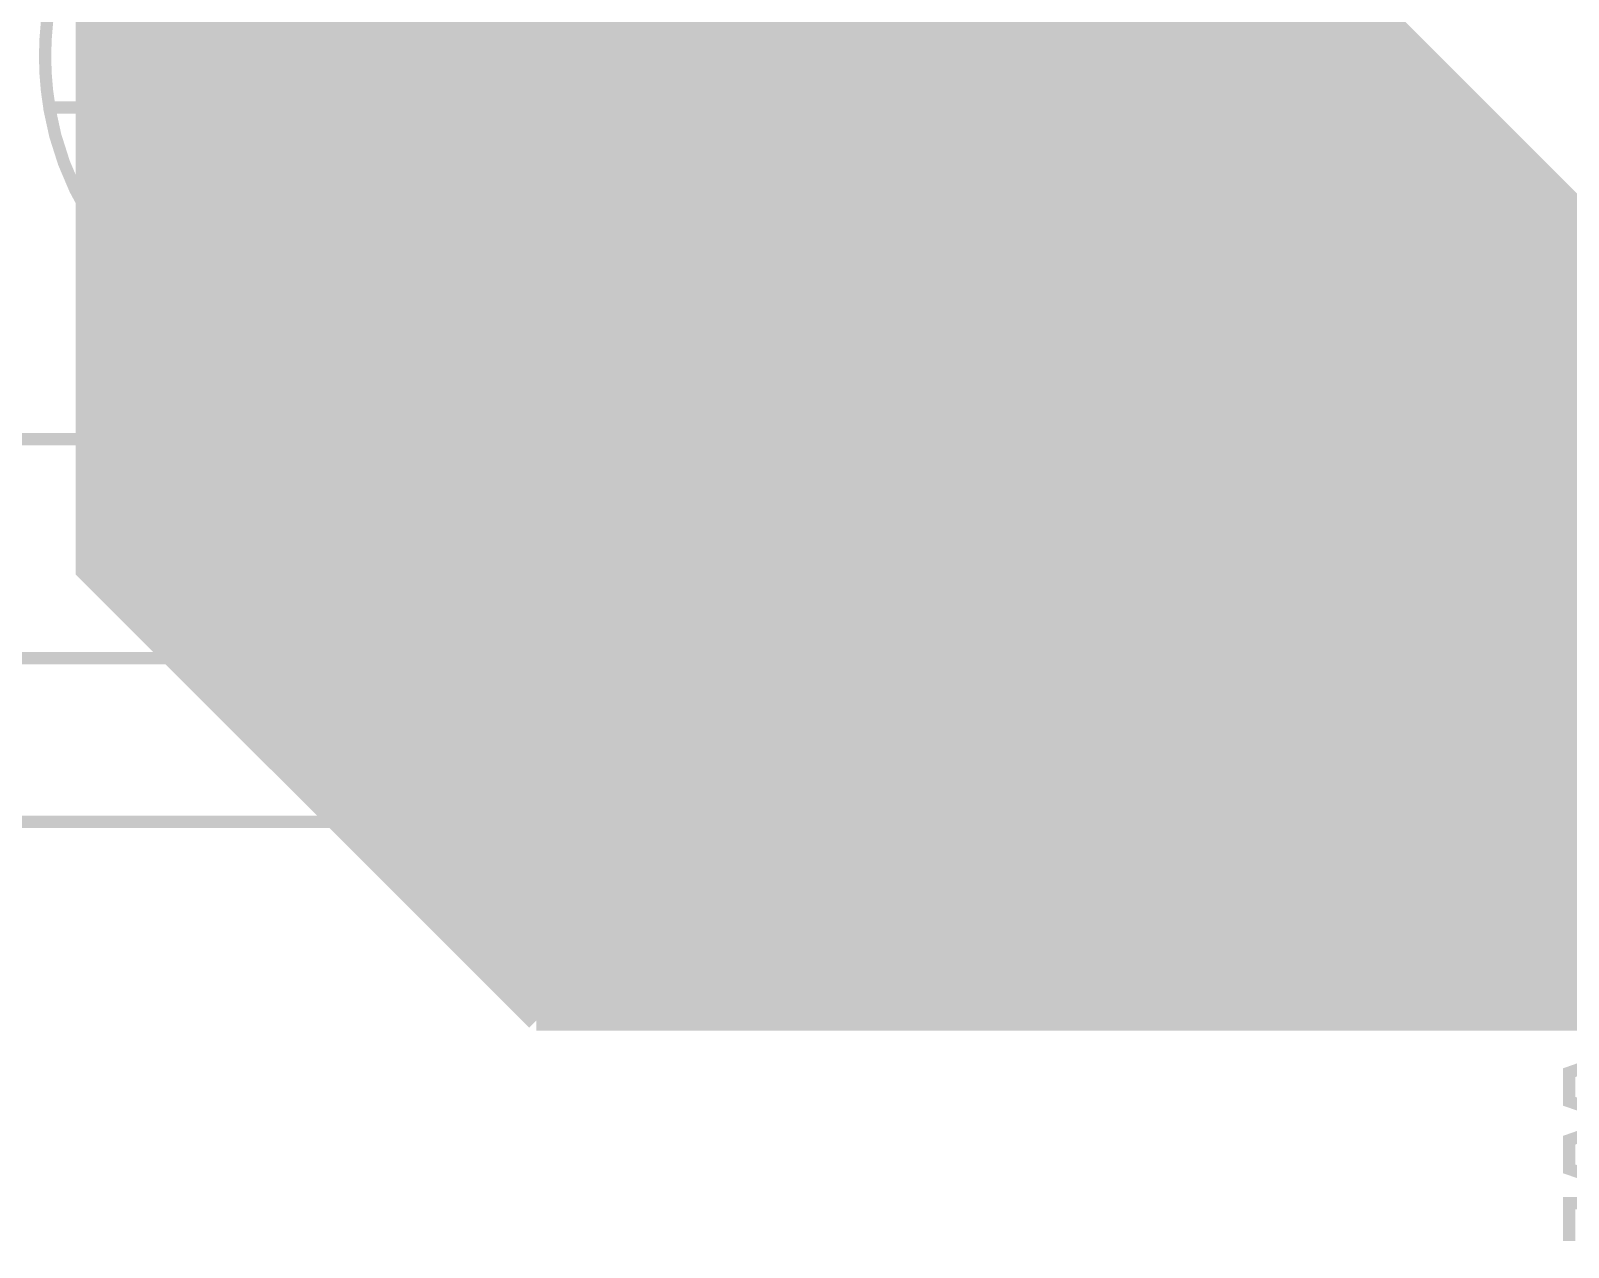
# Model space of a CAD drawing. Extents: x -20 to 155, y -92 to 168.
# Drawn here: x 77.93 to 97, y 130.15 to 145.25 of the extents above; entities that cross this region are included whole.
import ezdxf

# ---------------------------------------------------------------- set-up
doc = ezdxf.new("R2010")
doc.units = 0
doc.header["$MEASUREMENT"] = 0
doc.layers.get('0').update_dxf_attribs({"linetype": 'CONTINUOUS'})
for name, color, linetype in [('25-334-1_BOT', 7, 'CONTINUOUS'), ('25-334-1_DRD', 7, 'CONTINUOUS'), ('25-334-1_DRL', 2, 'CONTINUOUS'), ('25-334-1_IN1', 4, 'CONTINUOUS'), ('25-334-1_IN2', 3, 'CONTINUOUS'), ('25-334-1_SMB', 5, 'CONTINUOUS'), ('25-334-1_SMT', 10, 'CONTINUOUS'), ('25-334-1_SSB', 12, 'CONTINUOUS'), ('25-334-1_TOP', 13, 'CONTINUOUS'), ('THRUHOLE_TAP', 7, 'CONTINUOUS')]:
    doc.layers.add(name, color=color, linetype=linetype)

# ---------------------------------------------------------------- blocks, each defined once
blk = doc.blocks.new('ROUND_6')
at = {"const_width": 1.016}
blk.add_lwpolyline([(-0.508, 0, 1), (0.508, 0, 1)], format="xyb", close=True, dxfattribs=at)
blk = doc.blocks.new('ROUND_33')
at = {"const_width": 0.7493}
blk.add_lwpolyline([(-0.37465, 0, 1), (0.37465, 0, 1)], format="xyb", close=True, dxfattribs=at)
blk = doc.blocks.new('ROUND_32')
at = {"const_width": 0.35052}
blk.add_lwpolyline([(-0.17526, 0, 1), (0.17526, 0, 1)], format="xyb", close=True, dxfattribs=at)

msp = doc.modelspace()

# ---------------------------------------------------------------- linework, layer by layer
at = {"layer": '25-334-1_BOT', "const_width": 0.254}
for points in [[(78.613, 154.813), (78.613, 138.557)], [(78.8416, 154.813), (78.8416, 138.3284)], [(79.0702, 154.813), (79.0702, 138.0998)], [(79.2988, 154.813), (79.2988, 137.8712)], [(79.5274, 154.813), (79.5274, 137.6426)], [(79.756, 154.813), (79.756, 137.414)], [(79.9846, 154.813), (79.9846, 137.1854)], [(80.2132, 154.813), (80.2132, 136.9568)], [(80.4418, 154.813), (80.4418, 136.7282)], [(80.6704, 154.813), (80.6704, 136.4996)], [(80.899, 154.813), (80.899, 136.271)], [(81.1276, 154.813), (81.1276, 136.0424)], [(81.3562, 154.813), (81.3562, 135.8138)], [(81.5848, 154.813), (81.5848, 135.5852)], [(81.8134, 154.813), (81.8134, 135.3566)], [(82.042, 154.813), (82.042, 135.128)], [(82.2706, 154.813), (82.2706, 134.8994)], [(82.4992, 154.813), (82.4992, 134.6708)], [(82.7278, 154.813), (82.7278, 134.4422)], [(82.9564, 154.813), (82.9564, 134.2136)], [(83.185, 154.813), (83.185, 133.985)], [(83.4136, 154.813), (83.4136, 133.7564)], [(83.6422, 154.813), (83.6422, 133.5278)], [(83.8708, 154.813), (83.8708, 133.2992)], [(84.0994, 154.813), (84.0994, 133.0706)], [(84.328, 154.813), (84.328, 132.969)], [(84.5566, 154.813), (84.5566, 132.969)], [(84.7852, 154.813), (84.7852, 132.969)], [(85.0138, 154.813), (85.0138, 132.969)], [(85.2424, 154.813), (85.2424, 132.969)], [(85.344, 154.813), (97.409, 142.748)], [(85.471, 154.686), (85.471, 132.969)], [(85.6996, 154.4574), (85.6996, 132.969)], [(85.9282, 154.2288), (85.9282, 132.969)], [(86.1568, 154.0002), (86.1568, 132.969)], [(86.3854, 153.7716), (86.3854, 132.969)], [(86.614, 153.543), (86.614, 132.969)], [(86.8426, 153.3144), (86.8426, 132.969)], [(87.0712, 153.0858), (87.0712, 132.969)], [(87.2998, 152.8572), (87.2998, 132.969)], [(87.5284, 152.6286), (87.5284, 132.969)], [(87.757, 152.4), (87.757, 132.969)], [(87.9856, 152.1714), (87.9856, 132.969)], [(88.2142, 151.9428), (88.2142, 132.969)], [(88.4428, 151.7142), (88.4428, 132.969)], [(88.6714, 151.4856), (88.6714, 132.969)], [(88.9, 151.257), (88.9, 132.969)], [(89.1286, 151.0284), (89.1286, 132.969)], [(89.3572, 150.7998), (89.3572, 132.969)], [(89.5858, 150.5712), (89.5858, 132.969)], [(89.8144, 150.3426), (89.8144, 132.969)], [(90.043, 150.114), (90.043, 132.969)], [(90.2716, 149.8854), (90.2716, 132.969)], [(90.5002, 149.6568), (90.5002, 132.969)], [(90.7288, 149.4282), (90.7288, 132.969)], [(90.9574, 149.1996), (90.9574, 132.969)], [(91.186, 148.971), (91.186, 132.969)], [(91.4146, 148.7424), (91.4146, 132.969)], [(91.6432, 148.5138), (91.6432, 132.969)], [(91.8718, 148.2852), (91.8718, 132.969)], [(92.1004, 148.0566), (92.1004, 132.969)], [(92.329, 147.828), (92.329, 132.969)], [(92.5576, 147.5994), (92.5576, 132.969)], [(92.7862, 147.3708), (92.7862, 132.969)], [(93.0148, 147.1422), (93.0148, 132.969)], [(93.2434, 146.9136), (93.2434, 132.969)], [(93.472, 146.685), (93.472, 132.969)], [(93.7006, 146.4564), (93.7006, 132.969)], [(93.9292, 146.2278), (93.9292, 132.969)], [(94.1578, 145.9992), (94.1578, 132.969)], [(94.3864, 145.7706), (94.3864, 132.969)], [(94.615, 145.542), (94.615, 132.969)], [(94.8436, 145.3134), (78.613, 145.3134)], [(94.8436, 145.3134), (94.8436, 132.969)], [(95.0722, 145.0848), (78.613, 145.0848)], [(95.0722, 145.0848), (95.0722, 132.969)], [(95.3008, 144.8562), (78.613, 144.8562)], [(95.3008, 144.8562), (95.3008, 132.969)], [(95.5294, 144.6276), (78.613, 144.6276)], [(95.5294, 144.6276), (95.5294, 132.969)], [(95.758, 144.399), (78.613, 144.399)], [(95.758, 144.399), (95.758, 132.969)], [(95.9866, 144.1704), (78.613, 144.1704)], [(95.9866, 144.1704), (95.9866, 132.969)], [(96.2152, 143.9418), (78.613, 143.9418)], [(96.2152, 143.9418), (96.2152, 132.969)], [(96.4438, 143.7132), (78.613, 143.7132)], [(96.4438, 143.7132), (96.4438, 132.969)], [(96.6724, 143.4846), (78.613, 143.4846)], [(96.6724, 143.4846), (96.6724, 136.86028)], [(96.901, 143.256), (78.613, 143.256)], [(96.901, 143.256), (96.901, 137.11936)], [(97.1296, 143.0274), (78.613, 143.0274)], [(97.3582, 142.7988), (78.613, 142.7988)], [(118.11, 142.748), (118.11, 132.969), (84.201, 132.969)], [(118.11, 142.5702), (78.613, 142.5702)], [(118.11, 142.3416), (78.613, 142.3416)], [(118.11, 142.113), (78.613, 142.113)], [(118.11, 141.8844), (78.613, 141.8844)], [(118.11, 141.6558), (78.613, 141.6558)], [(118.11, 141.4272), (78.613, 141.4272)], [(118.11, 141.1986), (78.613, 141.1986)], [(118.11, 140.97), (78.613, 140.97)], [(118.11, 140.7414), (78.613, 140.7414)], [(118.11, 140.5128), (78.613, 140.5128)], [(118.11, 140.2842), (78.613, 140.2842)], [(118.11, 140.0556), (78.613, 140.0556)], [(118.11, 139.827), (78.613, 139.827)], [(118.11, 139.5984), (78.613, 139.5984)], [(118.11, 139.3698), (78.613, 139.3698)], [(118.11, 139.1412), (78.613, 139.1412)], [(118.11, 138.9126), (78.613, 138.9126)], [(118.11, 138.684), (78.613, 138.684)], [(78.613, 138.557), (84.201, 132.969)], [(118.11, 138.4554), (78.7146, 138.4554)], [(118.11, 138.2268), (78.9432, 138.2268)], [(118.11, 137.9982), (79.1718, 137.9982)], [(118.11, 137.7696), (79.4004, 137.7696)], [(118.11, 137.541), (79.629, 137.541)], [(97.18294, 137.3124), (79.8576, 137.3124)], [(96.86036, 137.0838), (80.0862, 137.0838)], [(96.8375, 137.06094), (97.79, 136.11098)], [(96.66732, 136.8552), (80.3148, 136.8552)], [(96.5454, 136.6266), (80.5434, 136.6266)], [(96.47428, 136.398), (80.772, 136.398)], [(96.4438, 136.1694), (81.0006, 136.1694)], [(96.8375, 135.15848), (97.79, 136.11098)], [(96.45396, 135.9408), (81.2292, 135.9408)], [(96.50476, 135.7122), (81.4578, 135.7122)], [(96.59874, 135.4836), (81.6864, 135.4836)], [(96.6724, 135.35914), (96.6724, 132.969)], [(96.7486, 135.255), (81.915, 135.255)], [(96.901, 135.10006), (96.901, 132.969)], [(96.9899, 135.0264), (82.1436, 135.0264)], [(97.49028, 134.7978), (82.3722, 134.7978)], [(118.11, 134.5692), (82.6008, 134.5692)], [(118.11, 134.3406), (82.8294, 134.3406)], [(118.11, 134.112), (83.058, 134.112)], [(118.11, 133.8834), (83.2866, 133.8834)], [(118.11, 133.6548), (83.5152, 133.6548)], [(118.11, 133.4262), (83.7438, 133.4262)], [(118.11, 133.1976), (83.9724, 133.1976)]]:
    msp.add_lwpolyline(points, dxfattribs=at)
for points in [[(97.79, 137.45718, 0.4142136), (96.4438, 136.11098)], [(96.4438, 136.11098, 0.4142136), (97.79, 134.76478)]]:
    msp.add_lwpolyline(points, format="xyb", dxfattribs=at)
at = {"layer": '25-334-1_DRD', "const_width": 0.254}
for points in [[(79.756, 144.145), (79.375, 143.764)], [(80.264, 144.145), (79.756, 144.145)], [(80.645, 143.764), (80.264, 144.145)], [(82.296, 144.145), (81.915, 143.764)], [(82.804, 144.145), (82.296, 144.145)], [(83.185, 143.764), (82.804, 144.145)], [(84.836, 144.145), (84.455, 143.764)], [(85.344, 144.145), (84.836, 144.145)], [(85.725, 143.764), (85.344, 144.145)], [(87.376, 144.145), (86.995, 143.764)], [(87.884, 144.145), (87.376, 144.145)], [(88.265, 143.764), (87.884, 144.145)], [(89.916, 144.145), (89.535, 143.764)], [(90.424, 144.145), (89.916, 144.145)], [(90.805, 143.764), (90.424, 144.145)], [(92.456, 144.145), (92.075, 143.764)], [(92.964, 144.145), (92.456, 144.145)], [(93.345, 143.764), (92.964, 144.145)], [(94.996, 144.145), (94.615, 143.764)], [(95.504, 144.145), (94.996, 144.145)], [(95.885, 143.764), (95.504, 144.145)], [(79.375, 143.764), (79.375, 143.256)], [(80.645, 143.256), (80.645, 143.764)], [(81.915, 143.764), (81.915, 143.256)], [(83.185, 143.256), (83.185, 143.764)], [(84.455, 143.764), (84.455, 143.256)], [(85.725, 143.256), (85.725, 143.764)], [(86.995, 143.764), (86.995, 143.256)], [(88.265, 143.256), (88.265, 143.764)], [(89.535, 143.764), (89.535, 143.256)], [(90.805, 143.256), (90.805, 143.764)], [(92.075, 143.764), (92.075, 143.256)], [(93.345, 143.256), (93.345, 143.764)], [(94.615, 143.764), (94.615, 143.256)], [(95.885, 143.256), (95.885, 143.764)], [(79.375, 143.256), (79.756, 142.875)], [(80.264, 142.875), (80.645, 143.256)], [(81.915, 143.256), (82.296, 142.875)], [(82.804, 142.875), (83.185, 143.256)], [(84.455, 143.256), (84.836, 142.875)], [(85.344, 142.875), (85.725, 143.256)], [(86.995, 143.256), (87.376, 142.875)], [(87.884, 142.875), (88.265, 143.256)], [(89.535, 143.256), (89.916, 142.875)], [(90.424, 142.875), (90.805, 143.256)], [(92.075, 143.256), (92.456, 142.875)], [(92.964, 142.875), (93.345, 143.256)], [(94.615, 143.256), (94.996, 142.875)], [(95.504, 142.875), (95.885, 143.256)], [(79.756, 142.875), (80.264, 142.875)], [(82.296, 142.875), (82.804, 142.875)], [(84.836, 142.875), (85.344, 142.875)], [(87.376, 142.875), (87.884, 142.875)], [(89.916, 142.875), (90.424, 142.875)], [(92.456, 142.875), (92.964, 142.875)], [(94.996, 142.875), (95.504, 142.875)], [(79.756, 141.605), (79.375, 141.224)], [(80.264, 141.605), (79.756, 141.605)], [(80.645, 141.224), (80.264, 141.605)], [(82.296, 141.605), (81.915, 141.224)], [(82.804, 141.605), (82.296, 141.605)], [(83.185, 141.224), (82.804, 141.605)], [(84.836, 141.605), (84.455, 141.224)], [(85.344, 141.605), (84.836, 141.605)], [(85.725, 141.224), (85.344, 141.605)], [(87.376, 141.605), (86.995, 141.224)], [(87.884, 141.605), (87.376, 141.605)], [(88.265, 141.224), (87.884, 141.605)], [(89.916, 141.605), (89.535, 141.224)], [(90.424, 141.605), (89.916, 141.605)], [(90.805, 141.224), (90.424, 141.605)], [(92.456, 141.605), (92.075, 141.224)], [(92.964, 141.605), (92.456, 141.605)], [(93.345, 141.224), (92.964, 141.605)], [(94.996, 141.605), (94.615, 141.224)], [(95.504, 141.605), (94.996, 141.605)], [(95.885, 141.224), (95.504, 141.605)], [(79.375, 141.224), (79.375, 140.716)], [(80.645, 140.716), (80.645, 141.224)], [(81.915, 141.224), (81.915, 140.716)], [(83.185, 140.716), (83.185, 141.224)], [(84.455, 141.224), (84.455, 140.716)], [(85.725, 140.716), (85.725, 141.224)], [(86.995, 141.224), (86.995, 140.716)], [(88.265, 140.716), (88.265, 141.224)], [(89.535, 141.224), (89.535, 140.716)], [(90.805, 140.716), (90.805, 141.224)], [(92.075, 141.224), (92.075, 140.716)], [(93.345, 140.716), (93.345, 141.224)], [(94.615, 141.224), (94.615, 140.716)], [(95.885, 140.716), (95.885, 141.224)], [(79.375, 140.716), (79.756, 140.335)], [(80.264, 140.335), (80.645, 140.716)], [(81.915, 140.716), (82.296, 140.335)], [(82.804, 140.335), (83.185, 140.716)], [(84.455, 140.716), (84.836, 140.335)], [(85.344, 140.335), (85.725, 140.716)], [(86.995, 140.716), (87.376, 140.335)], [(87.884, 140.335), (88.265, 140.716)], [(89.535, 140.716), (89.916, 140.335)], [(90.424, 140.335), (90.805, 140.716)], [(92.075, 140.716), (92.456, 140.335)], [(92.964, 140.335), (93.345, 140.716)], [(94.615, 140.716), (94.996, 140.335)], [(95.504, 140.335), (95.885, 140.716)], [(79.756, 140.335), (80.264, 140.335)], [(82.296, 140.335), (82.804, 140.335)], [(84.836, 140.335), (85.344, 140.335)], [(87.376, 140.335), (87.884, 140.335)], [(89.916, 140.335), (90.424, 140.335)], [(92.456, 140.335), (92.964, 140.335)], [(94.996, 140.335), (95.504, 140.335)], [(82.296, 139.065), (81.915, 138.684)], [(82.804, 139.065), (82.296, 139.065)], [(83.185, 138.684), (82.804, 139.065)], [(84.836, 139.065), (84.455, 138.684)], [(85.344, 139.065), (84.836, 139.065)], [(85.725, 138.684), (85.344, 139.065)], [(87.376, 139.065), (86.995, 138.684)], [(87.884, 139.065), (87.376, 139.065)], [(88.265, 138.684), (87.884, 139.065)], [(89.916, 139.065), (89.535, 138.684)], [(90.424, 139.065), (89.916, 139.065)], [(90.805, 138.684), (90.424, 139.065)], [(92.456, 139.065), (92.075, 138.684)], [(92.964, 139.065), (92.456, 139.065)], [(93.345, 138.684), (92.964, 139.065)], [(94.996, 139.065), (94.615, 138.684)], [(95.504, 139.065), (94.996, 139.065)], [(95.885, 138.684), (95.504, 139.065)], [(81.915, 138.684), (81.915, 138.176)], [(83.185, 138.176), (83.185, 138.684)], [(84.455, 138.684), (84.455, 138.176)], [(85.725, 138.176), (85.725, 138.684)], [(86.995, 138.684), (86.995, 138.176)], [(88.265, 138.176), (88.265, 138.684)], [(89.535, 138.684), (89.535, 138.176)], [(90.805, 138.176), (90.805, 138.684)], [(92.075, 138.684), (92.075, 138.176)], [(93.345, 138.176), (93.345, 138.684)], [(94.615, 138.684), (94.615, 138.176)], [(95.885, 138.176), (95.885, 138.684)], [(81.915, 138.176), (82.296, 137.795)], [(82.804, 137.795), (83.185, 138.176)], [(84.455, 138.176), (84.836, 137.795)], [(85.344, 137.795), (85.725, 138.176)], [(86.995, 138.176), (87.376, 137.795)], [(87.884, 137.795), (88.265, 138.176)], [(89.535, 138.176), (89.916, 137.795)], [(90.424, 137.795), (90.805, 138.176)], [(92.075, 138.176), (92.456, 137.795)], [(92.964, 137.795), (93.345, 138.176)], [(94.615, 138.176), (94.996, 137.795)], [(95.504, 137.795), (95.885, 138.176)], [(82.296, 137.795), (82.804, 137.795)], [(84.836, 137.795), (85.344, 137.795)], [(87.376, 137.795), (87.884, 137.795)], [(89.916, 137.795), (90.424, 137.795)], [(92.456, 137.795), (92.964, 137.795)], [(94.996, 137.795), (95.504, 137.795)], [(82.296, 136.525), (81.915, 136.144)], [(82.804, 136.525), (82.296, 136.525)], [(83.185, 136.144), (82.804, 136.525)], [(84.836, 136.525), (84.455, 136.144)], [(85.344, 136.525), (84.836, 136.525)], [(85.725, 136.144), (85.344, 136.525)], [(87.376, 136.525), (86.995, 136.144)], [(87.884, 136.525), (87.376, 136.525)], [(88.265, 136.144), (87.884, 136.525)], [(89.916, 136.525), (89.535, 136.144)], [(90.424, 136.525), (89.916, 136.525)], [(90.805, 136.144), (90.424, 136.525)], [(92.456, 136.525), (92.075, 136.144)], [(92.964, 136.525), (92.456, 136.525)], [(93.345, 136.144), (92.964, 136.525)], [(94.996, 136.525), (94.615, 136.144)], [(95.504, 136.525), (94.996, 136.525)], [(95.885, 136.144), (95.504, 136.525)], [(81.915, 136.144), (81.915, 135.636)], [(83.185, 135.636), (83.185, 136.144)], [(84.455, 136.144), (84.455, 135.636)], [(85.725, 135.636), (85.725, 136.144)], [(86.995, 136.144), (86.995, 135.636)], [(88.265, 135.636), (88.265, 136.144)], [(89.535, 136.144), (89.535, 135.636)], [(90.805, 135.636), (90.805, 136.144)], [(92.075, 136.144), (92.075, 135.636)], [(93.345, 135.636), (93.345, 136.144)], [(94.615, 136.144), (94.615, 135.636)], [(95.885, 135.636), (95.885, 136.144)], [(81.915, 135.636), (82.296, 135.255)], [(82.804, 135.255), (83.185, 135.636)], [(84.455, 135.636), (84.836, 135.255)], [(85.344, 135.255), (85.725, 135.636)], [(86.995, 135.636), (87.376, 135.255)], [(87.884, 135.255), (88.265, 135.636)], [(89.535, 135.636), (89.916, 135.255)], [(90.424, 135.255), (90.805, 135.636)], [(92.075, 135.636), (92.456, 135.255)], [(92.964, 135.255), (93.345, 135.636)], [(94.615, 135.636), (94.996, 135.255)], [(95.504, 135.255), (95.885, 135.636)], [(82.296, 135.255), (82.804, 135.255)], [(84.836, 135.255), (85.344, 135.255)], [(87.376, 135.255), (87.884, 135.255)], [(89.916, 135.255), (90.424, 135.255)], [(92.456, 135.255), (92.964, 135.255)], [(94.996, 135.255), (95.504, 135.255)], [(84.836, 134.62), (84.455, 134.239)], [(85.344, 134.62), (84.836, 134.62)], [(85.725, 134.239), (85.344, 134.62)], [(87.376, 134.62), (86.995, 134.239)], [(87.884, 134.62), (87.376, 134.62)], [(88.265, 134.239), (87.884, 134.62)], [(89.916, 134.62), (89.535, 134.239)], [(90.424, 134.62), (89.916, 134.62)], [(90.805, 134.239), (90.424, 134.62)], [(92.456, 134.62), (92.075, 134.239)], [(92.964, 134.62), (92.456, 134.62)], [(93.345, 134.239), (92.964, 134.62)], [(94.996, 134.62), (94.615, 134.239)], [(95.504, 134.62), (94.996, 134.62)], [(95.885, 134.239), (95.504, 134.62)], [(84.455, 134.239), (84.455, 133.731)], [(85.725, 133.731), (85.725, 134.239)], [(86.995, 134.239), (86.995, 133.731)], [(88.265, 133.731), (88.265, 134.239)], [(89.535, 134.239), (89.535, 133.731)], [(90.805, 133.731), (90.805, 134.239)], [(92.075, 134.239), (92.075, 133.731)], [(93.345, 133.731), (93.345, 134.239)], [(94.615, 134.239), (94.615, 133.731)], [(95.885, 133.731), (95.885, 134.239)], [(84.455, 133.731), (84.836, 133.35)], [(85.344, 133.35), (85.725, 133.731)], [(86.995, 133.731), (87.376, 133.35)], [(87.884, 133.35), (88.265, 133.731)], [(89.535, 133.731), (89.916, 133.35)], [(90.424, 133.35), (90.805, 133.731)], [(92.075, 133.731), (92.456, 133.35)], [(92.964, 133.35), (93.345, 133.731)], [(94.615, 133.731), (94.996, 133.35)], [(95.504, 133.35), (95.885, 133.731)], [(84.836, 133.35), (85.344, 133.35)], [(87.376, 133.35), (87.884, 133.35)], [(89.916, 133.35), (90.424, 133.35)], [(92.456, 133.35), (92.964, 133.35)], [(94.996, 133.35), (95.504, 133.35)]]:
    msp.add_lwpolyline(points, dxfattribs=at)
at = {"layer": '25-334-1_IN1', "const_width": 0.254}
for points in [[(85.344, 154.813), (78.613, 154.813), (78.613, 138.557), (84.201, 132.969)], [(78.8416, 154.813), (78.8416, 138.3284)], [(79.0702, 154.813), (79.0702, 138.0998)], [(79.2988, 154.813), (79.2988, 137.8712)], [(79.5274, 154.813), (79.5274, 137.6426)], [(79.756, 154.813), (79.756, 137.414)], [(79.9846, 154.813), (79.9846, 137.1854)], [(80.2132, 154.813), (80.2132, 136.9568)], [(80.4418, 154.813), (80.4418, 136.7282)], [(80.6704, 154.813), (80.6704, 136.4996)], [(80.899, 154.813), (80.899, 136.271)], [(81.1276, 154.813), (81.1276, 136.0424)], [(81.3562, 154.813), (81.3562, 135.8138)], [(81.5848, 154.813), (81.5848, 135.5852)], [(81.8134, 154.813), (81.8134, 135.3566)], [(82.042, 154.813), (82.042, 135.128)], [(82.2706, 154.813), (82.2706, 134.8994)], [(82.4992, 154.813), (82.4992, 134.6708)], [(82.7278, 154.813), (82.7278, 134.4422)], [(82.9564, 154.813), (82.9564, 134.2136)], [(83.185, 154.813), (83.185, 133.985)], [(83.4136, 154.813), (83.4136, 133.7564)], [(83.6422, 154.813), (83.6422, 133.5278)], [(83.8708, 154.813), (83.8708, 133.2992)], [(84.0994, 154.813), (84.0994, 133.0706)], [(84.328, 154.813), (84.328, 132.969)], [(84.5566, 154.813), (84.5566, 132.969)], [(84.7852, 154.813), (84.7852, 132.969)], [(85.0138, 154.813), (85.0138, 132.969)], [(85.2424, 154.813), (85.2424, 132.969)], [(85.344, 154.813), (97.409, 142.748)], [(85.471, 154.686), (85.471, 132.969)], [(85.6996, 154.4574), (85.6996, 132.969)], [(85.9282, 154.2288), (85.9282, 132.969)], [(86.1568, 154.0002), (86.1568, 132.969)], [(86.3854, 153.7716), (86.3854, 132.969)], [(86.614, 153.543), (86.614, 132.969)], [(86.8426, 153.3144), (86.8426, 132.969)], [(87.0712, 153.0858), (87.0712, 132.969)], [(87.2998, 152.8572), (87.2998, 132.969)], [(87.5284, 152.6286), (87.5284, 132.969)], [(87.757, 152.4), (87.757, 132.969)], [(87.9856, 152.1714), (87.9856, 132.969)], [(88.2142, 151.9428), (88.2142, 132.969)], [(88.4428, 151.7142), (88.4428, 132.969)], [(88.6714, 151.4856), (88.6714, 132.969)], [(88.9, 151.257), (88.9, 132.969)], [(89.1286, 151.0284), (89.1286, 132.969)], [(89.3572, 150.7998), (89.3572, 132.969)], [(89.5858, 150.5712), (89.5858, 132.969)], [(89.8144, 150.3426), (89.8144, 132.969)], [(90.043, 150.114), (90.043, 132.969)], [(90.2716, 149.8854), (90.2716, 132.969)], [(90.5002, 149.6568), (90.5002, 132.969)], [(90.7288, 149.4282), (90.7288, 132.969)], [(90.9574, 149.1996), (90.9574, 132.969)], [(91.186, 148.971), (91.186, 132.969)], [(91.4146, 148.7424), (91.4146, 132.969)], [(91.6432, 148.5138), (91.6432, 132.969)], [(91.8718, 148.2852), (91.8718, 132.969)], [(92.1004, 148.0566), (92.1004, 132.969)], [(92.329, 147.828), (92.329, 132.969)], [(92.5576, 147.5994), (92.5576, 132.969)], [(92.7862, 147.3708), (92.7862, 132.969)], [(93.0148, 147.1422), (93.0148, 132.969)], [(93.2434, 146.9136), (93.2434, 132.969)], [(93.472, 146.685), (93.472, 132.969)], [(93.7006, 146.4564), (93.7006, 132.969)], [(93.9292, 146.2278), (93.9292, 132.969)], [(94.1578, 145.9992), (94.1578, 132.969)], [(94.3864, 145.7706), (94.3864, 132.969)], [(94.615, 145.542), (94.615, 132.969)], [(94.8436, 145.3134), (78.613, 145.3134)], [(94.8436, 145.3134), (94.8436, 132.969)], [(95.0722, 145.0848), (78.613, 145.0848)], [(95.0722, 145.0848), (95.0722, 132.969)], [(95.3008, 144.8562), (78.613, 144.8562)], [(95.3008, 144.8562), (95.3008, 132.969)], [(95.5294, 144.6276), (78.613, 144.6276)], [(95.5294, 144.6276), (95.5294, 132.969)], [(95.758, 144.399), (78.613, 144.399)], [(95.758, 144.399), (95.758, 132.969)], [(95.9866, 144.1704), (78.613, 144.1704)], [(95.9866, 144.1704), (95.9866, 132.969)], [(96.2152, 143.9418), (78.613, 143.9418)], [(96.2152, 143.9418), (96.2152, 132.969)], [(96.4438, 143.7132), (78.613, 143.7132)], [(96.4438, 143.7132), (96.4438, 132.969)], [(96.6724, 143.4846), (78.613, 143.4846)], [(96.6724, 143.4846), (96.6724, 136.86028)], [(96.901, 143.256), (78.613, 143.256)], [(96.901, 143.256), (96.901, 137.11936)], [(97.1296, 143.0274), (78.613, 143.0274)], [(97.3582, 142.7988), (78.613, 142.7988)], [(118.11, 142.5702), (78.613, 142.5702)], [(118.11, 142.3416), (78.613, 142.3416)], [(118.11, 142.113), (78.613, 142.113)], [(118.11, 141.8844), (78.613, 141.8844)], [(118.11, 141.6558), (78.613, 141.6558)], [(118.11, 141.4272), (78.613, 141.4272)], [(118.11, 141.1986), (78.613, 141.1986)], [(118.11, 140.97), (78.613, 140.97)], [(118.11, 140.7414), (78.613, 140.7414)], [(118.11, 140.5128), (78.613, 140.5128)], [(118.11, 140.2842), (78.613, 140.2842)], [(118.11, 140.0556), (78.613, 140.0556)], [(118.11, 139.827), (78.613, 139.827)], [(118.11, 139.5984), (78.613, 139.5984)], [(118.11, 139.3698), (78.613, 139.3698)], [(118.11, 139.1412), (78.613, 139.1412)], [(118.11, 138.9126), (78.613, 138.9126)], [(118.11, 138.684), (78.613, 138.684)], [(118.11, 138.4554), (78.7146, 138.4554)], [(118.11, 138.2268), (78.9432, 138.2268)], [(118.11, 137.9982), (79.1718, 137.9982)], [(118.11, 137.7696), (79.4004, 137.7696)], [(118.11, 137.541), (79.629, 137.541)], [(97.18294, 137.3124), (79.8576, 137.3124)], [(96.86036, 137.0838), (80.0862, 137.0838)], [(96.8375, 137.06094), (97.79, 136.11098)], [(96.66732, 136.8552), (80.3148, 136.8552)], [(96.5454, 136.6266), (80.5434, 136.6266)], [(96.47428, 136.398), (80.772, 136.398)], [(96.4438, 136.1694), (81.0006, 136.1694)], [(96.8375, 135.15848), (97.79, 136.11098)], [(96.45396, 135.9408), (81.2292, 135.9408)], [(96.50476, 135.7122), (81.4578, 135.7122)], [(96.59874, 135.4836), (81.6864, 135.4836)], [(96.6724, 135.35914), (96.6724, 132.969)], [(96.7486, 135.255), (81.915, 135.255)], [(96.901, 135.10006), (96.901, 132.969)], [(96.9899, 135.0264), (82.1436, 135.0264)], [(97.49028, 134.7978), (82.3722, 134.7978)], [(118.11, 134.5692), (82.6008, 134.5692)], [(118.11, 134.3406), (82.8294, 134.3406)], [(118.11, 134.112), (83.058, 134.112)], [(118.11, 133.8834), (83.2866, 133.8834)], [(118.11, 133.6548), (83.5152, 133.6548)], [(118.11, 133.4262), (83.7438, 133.4262)], [(118.11, 133.1976), (83.9724, 133.1976)], [(118.11, 132.969), (84.201, 132.969)]]:
    msp.add_lwpolyline(points, dxfattribs=at)
for points in [[(97.79, 137.45718, 0.4142136), (96.4438, 136.11098)], [(96.4438, 136.11098, 0.4142136), (97.79, 134.76478)]]:
    msp.add_lwpolyline(points, format="xyb", dxfattribs=at)
at = {"layer": '25-334-1_IN2', "const_width": 0.254}
for points in [[(78.613, 154.813), (78.613, 138.557)], [(78.8416, 154.813), (78.8416, 138.3284)], [(79.0702, 154.813), (79.0702, 138.0998)], [(79.2988, 154.813), (79.2988, 137.8712)], [(79.5274, 154.813), (79.5274, 137.6426)], [(79.756, 154.813), (79.756, 137.414)], [(79.9846, 154.813), (79.9846, 137.1854)], [(80.2132, 154.813), (80.2132, 136.9568)], [(80.4418, 154.813), (80.4418, 136.7282)], [(80.6704, 154.813), (80.6704, 136.4996)], [(80.899, 154.813), (80.899, 136.271)], [(81.1276, 154.813), (81.1276, 136.0424)], [(81.3562, 154.813), (81.3562, 135.8138)], [(81.5848, 154.813), (81.5848, 135.5852)], [(81.8134, 154.813), (81.8134, 135.3566)], [(82.042, 154.813), (82.042, 135.128)], [(82.2706, 154.813), (82.2706, 134.8994)], [(82.4992, 154.813), (82.4992, 134.6708)], [(82.7278, 154.813), (82.7278, 134.4422)], [(82.9564, 154.813), (82.9564, 134.2136)], [(83.185, 154.813), (83.185, 133.985)], [(83.4136, 154.813), (83.4136, 133.7564)], [(83.6422, 154.813), (83.6422, 133.5278)], [(83.8708, 154.813), (83.8708, 133.2992)], [(84.0994, 154.813), (84.0994, 133.0706)], [(84.328, 154.813), (84.328, 132.969)], [(84.5566, 154.813), (84.5566, 132.969)], [(84.7852, 154.813), (84.7852, 132.969)], [(85.0138, 154.813), (85.0138, 132.969)], [(85.2424, 154.813), (85.2424, 132.969)], [(85.344, 154.813), (97.409, 142.748)], [(85.471, 154.686), (85.471, 132.969)], [(85.6996, 154.4574), (85.6996, 132.969)], [(85.9282, 154.2288), (85.9282, 132.969)], [(86.1568, 154.0002), (86.1568, 132.969)], [(86.3854, 153.7716), (86.3854, 132.969)], [(86.614, 153.543), (86.614, 132.969)], [(86.8426, 153.3144), (86.8426, 132.969)], [(87.0712, 153.0858), (87.0712, 132.969)], [(87.2998, 152.8572), (87.2998, 132.969)], [(87.5284, 152.6286), (87.5284, 132.969)], [(87.757, 152.4), (87.757, 132.969)], [(87.9856, 152.1714), (87.9856, 132.969)], [(88.2142, 151.9428), (88.2142, 132.969)], [(88.4428, 151.7142), (88.4428, 132.969)], [(88.6714, 151.4856), (88.6714, 132.969)], [(88.9, 151.257), (88.9, 132.969)], [(89.1286, 151.0284), (89.1286, 132.969)], [(89.3572, 150.7998), (89.3572, 132.969)], [(89.5858, 150.5712), (89.5858, 132.969)], [(89.8144, 150.3426), (89.8144, 132.969)], [(90.043, 150.114), (90.043, 132.969)], [(90.2716, 149.8854), (90.2716, 132.969)], [(90.5002, 149.6568), (90.5002, 132.969)], [(90.7288, 149.4282), (90.7288, 132.969)], [(90.9574, 149.1996), (90.9574, 132.969)], [(91.186, 148.971), (91.186, 132.969)], [(91.4146, 148.7424), (91.4146, 132.969)], [(91.6432, 148.5138), (91.6432, 132.969)], [(91.8718, 148.2852), (91.8718, 132.969)], [(92.1004, 148.0566), (92.1004, 132.969)], [(92.329, 147.828), (92.329, 132.969)], [(92.5576, 147.5994), (92.5576, 132.969)], [(92.7862, 147.3708), (92.7862, 132.969)], [(93.0148, 147.1422), (93.0148, 132.969)], [(93.2434, 146.9136), (93.2434, 132.969)], [(93.472, 146.685), (93.472, 132.969)], [(93.7006, 146.4564), (93.7006, 132.969)], [(93.9292, 146.2278), (93.9292, 132.969)], [(94.1578, 145.9992), (94.1578, 132.969)], [(94.3864, 145.7706), (94.3864, 132.969)], [(94.615, 145.542), (94.615, 132.969)], [(94.8436, 145.3134), (78.613, 145.3134)], [(94.8436, 145.3134), (94.8436, 132.969)], [(95.0722, 145.0848), (78.613, 145.0848)], [(95.0722, 145.0848), (95.0722, 132.969)], [(95.3008, 144.8562), (78.613, 144.8562)], [(95.3008, 144.8562), (95.3008, 132.969)], [(95.5294, 144.6276), (78.613, 144.6276)], [(95.5294, 144.6276), (95.5294, 132.969)], [(95.758, 144.399), (78.613, 144.399)], [(95.758, 144.399), (95.758, 132.969)], [(95.9866, 144.1704), (78.613, 144.1704)], [(95.9866, 144.1704), (95.9866, 132.969)], [(96.2152, 143.9418), (78.613, 143.9418)], [(96.2152, 143.9418), (96.2152, 132.969)], [(96.4438, 143.7132), (78.613, 143.7132)], [(96.4438, 143.7132), (96.4438, 132.969)], [(96.6724, 143.4846), (78.613, 143.4846)], [(96.6724, 143.4846), (96.6724, 136.86028)], [(96.901, 143.256), (78.613, 143.256)], [(96.901, 143.256), (96.901, 137.11936)], [(97.1296, 143.0274), (78.613, 143.0274)], [(97.3582, 142.7988), (78.613, 142.7988)], [(118.11, 142.748), (118.11, 132.969), (84.201, 132.969)], [(118.11, 142.5702), (78.613, 142.5702)], [(118.11, 142.3416), (78.613, 142.3416)], [(118.11, 142.113), (78.613, 142.113)], [(118.11, 141.8844), (78.613, 141.8844)], [(118.11, 141.6558), (78.613, 141.6558)], [(118.11, 141.4272), (78.613, 141.4272)], [(118.11, 141.1986), (78.613, 141.1986)], [(118.11, 140.97), (78.613, 140.97)], [(118.11, 140.7414), (78.613, 140.7414)], [(118.11, 140.5128), (78.613, 140.5128)], [(118.11, 140.2842), (78.613, 140.2842)], [(118.11, 140.0556), (78.613, 140.0556)], [(118.11, 139.827), (78.613, 139.827)], [(118.11, 139.5984), (78.613, 139.5984)], [(118.11, 139.3698), (78.613, 139.3698)], [(118.11, 139.1412), (78.613, 139.1412)], [(118.11, 138.9126), (78.613, 138.9126)], [(118.11, 138.684), (78.613, 138.684)], [(78.613, 138.557), (84.201, 132.969)], [(118.11, 138.4554), (78.7146, 138.4554)], [(118.11, 138.2268), (78.9432, 138.2268)], [(118.11, 137.9982), (79.1718, 137.9982)], [(118.11, 137.7696), (79.4004, 137.7696)], [(118.11, 137.541), (79.629, 137.541)], [(97.18294, 137.3124), (79.8576, 137.3124)], [(96.86036, 137.0838), (80.0862, 137.0838)], [(96.8375, 137.06094), (97.79, 136.11098)], [(96.66732, 136.8552), (80.3148, 136.8552)], [(96.5454, 136.6266), (80.5434, 136.6266)], [(96.47428, 136.398), (80.772, 136.398)], [(96.4438, 136.1694), (81.0006, 136.1694)], [(96.8375, 135.15848), (97.79, 136.11098)], [(96.45396, 135.9408), (81.2292, 135.9408)], [(96.50476, 135.7122), (81.4578, 135.7122)], [(96.59874, 135.4836), (81.6864, 135.4836)], [(96.6724, 135.35914), (96.6724, 132.969)], [(96.7486, 135.255), (81.915, 135.255)], [(96.901, 135.10006), (96.901, 132.969)], [(96.9899, 135.0264), (82.1436, 135.0264)], [(97.49028, 134.7978), (82.3722, 134.7978)], [(118.11, 134.5692), (82.6008, 134.5692)], [(118.11, 134.3406), (82.8294, 134.3406)], [(118.11, 134.112), (83.058, 134.112)], [(118.11, 133.8834), (83.2866, 133.8834)], [(118.11, 133.6548), (83.5152, 133.6548)], [(118.11, 133.4262), (83.7438, 133.4262)], [(118.11, 133.1976), (83.9724, 133.1976)]]:
    msp.add_lwpolyline(points, dxfattribs=at)
for points in [[(97.79, 137.45718, 0.4142136), (96.4438, 136.11098)], [(96.4438, 136.11098, 0.4142136), (97.79, 134.76478)]]:
    msp.add_lwpolyline(points, format="xyb", dxfattribs=at)
at = {"layer": '25-334-1_SMB', "const_width": 4.99872}
msp.add_lwpolyline([(113.665, 138.303), (94.996, 138.303), (82.042, 151.257)], dxfattribs=at)
at = {"layer": '25-334-1_SMT', "const_width": 4.99872}
msp.add_lwpolyline([(113.284, 136.906), (89.789, 136.906), (81.915, 144.78), (81.915, 151.384)], dxfattribs=at)
at = {"layer": '25-334-1_SSB'}
for points, const_width in [([(102.38994, 166.06266), (104.8893, 166.06266), (104.8893, 133.65734), (90.68816, 133.65734), (90.68816, 166.06266), (102.38994, 166.06266)], 0.2032), ([(89.535, 153.9748), (87.0204, 153.9748), (87.0204, 157.0228), (89.535, 157.0228), (89.535, 153.9748), (89.535, 135.4328), (61.595, 135.4328), (61.595, 153.9748), (64.1096, 153.9748), (64.1096, 157.0228), (61.595, 157.0228), (61.595, 153.9748)], 0.1524), ([(87.0204, 153.9748), (87.0204, 137.4648), (76.8096, 137.4648), (76.8096, 153.9748)], 0.1524), ([(77.1652, 149.6822), (77.1652, 140.1826), (86.6648, 140.1826), (86.6648, 149.6822), (77.1652, 149.6822)], 0.1524), ([(79.629, 145.5674), (79.629, 144.2974)], 0.1524), ([(84.201, 144.2974), (84.201, 145.5674)], 0.1524), ([(78.16088, 144.2974), (78.15834, 144.2974)], 0.1524), ([(78.16088, 144.2974), (79.45628, 144.2974), (80.899, 144.2974)], 0.1524), ([(85.66912, 144.2974), (84.37372, 144.2974), (82.931, 144.2974)], 0.1524), ([(82.55, 143.9164), (82.55, 142.6464), (81.28, 142.6464), (81.28, 143.9164)], 0.1524), ([(81.915, 141.1224), (81.915, 142.3924)], 0.1524), ([(97.85604, 131.90728), (98.02622, 131.9657), (98.02622, 132.3213), (97.85604, 132.37972), (97.17786, 132.37972), (97.01022, 132.3213), (97.01022, 131.9657), (97.17786, 131.90728)], 0.1524), ([(97.51822, 131.1275), (97.34804, 131.06908), (97.17786, 131.06908), (97.01022, 131.1275), (97.01022, 131.4831), (97.17786, 131.54152), (97.34804, 131.54152), (97.51822, 131.4831), (97.51822, 131.1275), (97.68586, 131.06908), (97.85604, 131.06908), (98.02622, 131.1275), (98.02622, 131.4831), (97.85604, 131.54152), (97.68586, 131.54152), (97.51822, 131.4831)], 0.1524), ([(97.85604, 130.70332), (98.02622, 130.6449), (98.02622, 130.2893), (97.85604, 130.23088), (97.51822, 130.23088), (97.34804, 130.34772), (97.34804, 130.70332), (97.01022, 130.70332), (97.01022, 130.23088)], 0.1524)]:
    msp.add_lwpolyline(points, dxfattribs=dict(at, const_width=const_width))
at = {"layer": '25-334-1_SSB', "const_width": 0.1524}
for points in [[(78.16088, 145.5674, 0.0419149), (78.10756, 144.9324)], [(85.72246, 144.9324, 0.0419149), (85.66913, 145.5674)], [(78.10754, 144.9324, 0.041915), (78.16086, 144.2974)], [(85.66912, 144.2974, 0.0419149), (85.72244, 144.9324)], [(78.15834, 144.2974, 0.3659767), (81.915, 141.1224)], [(79.45628, 144.2974, 0.3419815), (81.915, 142.3924)], [(81.28, 143.9164, 0.4142136), (80.899, 144.2974)], [(81.915, 141.1224, 0.3659768), (85.67166, 144.2974)], [(81.915, 142.3924, 0.3419817), (84.37372, 144.2974)], [(82.931, 144.2974, 0.4142136), (82.55, 143.9164)]]:
    msp.add_lwpolyline(points, format="xyb", dxfattribs=at)
at = {"layer": '25-334-1_TOP', "const_width": 0.254}
for points in [[(78.613, 154.813), (78.613, 138.557)], [(78.8416, 154.813), (78.8416, 138.3284)], [(79.0702, 154.813), (79.0702, 138.0998)], [(79.2988, 154.813), (79.2988, 137.8712)], [(79.5274, 154.813), (79.5274, 137.6426)], [(79.756, 154.813), (79.756, 137.414)], [(79.9846, 154.813), (79.9846, 137.1854)], [(80.2132, 154.813), (80.2132, 136.9568)], [(80.4418, 154.813), (80.4418, 136.7282)], [(80.6704, 154.813), (80.6704, 136.4996)], [(80.899, 154.813), (80.899, 136.271)], [(81.1276, 154.813), (81.1276, 136.0424)], [(81.3562, 154.813), (81.3562, 135.8138)], [(81.5848, 154.813), (81.5848, 135.5852)], [(81.8134, 154.813), (81.8134, 135.3566)], [(82.042, 154.813), (82.042, 135.128)], [(82.2706, 154.813), (82.2706, 134.8994)], [(82.4992, 154.813), (82.4992, 134.6708)], [(82.7278, 154.813), (82.7278, 134.4422)], [(82.9564, 154.813), (82.9564, 134.2136)], [(83.185, 154.813), (83.185, 133.985)], [(83.4136, 154.813), (83.4136, 133.7564)], [(83.6422, 154.813), (83.6422, 133.5278)], [(83.8708, 154.813), (83.8708, 133.2992)], [(84.0994, 154.813), (84.0994, 133.0706)], [(84.328, 154.813), (84.328, 132.969)], [(84.5566, 154.813), (84.5566, 132.969)], [(84.7852, 154.813), (84.7852, 132.969)], [(85.0138, 154.813), (85.0138, 132.969)], [(85.2424, 154.813), (85.2424, 132.969)], [(85.344, 154.813), (97.409, 142.748)], [(85.471, 154.686), (85.471, 132.969)], [(85.6996, 154.4574), (85.6996, 132.969)], [(85.9282, 154.2288), (85.9282, 132.969)], [(86.1568, 154.0002), (86.1568, 132.969)], [(86.3854, 153.7716), (86.3854, 132.969)], [(86.614, 153.543), (86.614, 132.969)], [(86.8426, 153.3144), (86.8426, 132.969)], [(87.0712, 153.0858), (87.0712, 132.969)], [(87.2998, 152.8572), (87.2998, 132.969)], [(87.5284, 152.6286), (87.5284, 132.969)], [(87.757, 152.4), (87.757, 132.969)], [(87.9856, 152.1714), (87.9856, 132.969)], [(88.2142, 151.9428), (88.2142, 132.969)], [(88.4428, 151.7142), (88.4428, 132.969)], [(88.6714, 151.4856), (88.6714, 132.969)], [(88.9, 151.257), (88.9, 132.969)], [(89.1286, 151.0284), (89.1286, 132.969)], [(89.3572, 150.7998), (89.3572, 132.969)], [(89.5858, 150.5712), (89.5858, 132.969)], [(89.8144, 150.3426), (89.8144, 132.969)], [(90.043, 150.114), (90.043, 132.969)], [(90.2716, 149.8854), (90.2716, 132.969)], [(90.5002, 149.6568), (90.5002, 132.969)], [(90.7288, 149.4282), (90.7288, 132.969)], [(90.9574, 149.1996), (90.9574, 132.969)], [(91.186, 148.971), (91.186, 132.969)], [(91.4146, 148.7424), (91.4146, 132.969)], [(91.6432, 148.5138), (91.6432, 132.969)], [(91.8718, 148.2852), (91.8718, 132.969)], [(92.1004, 148.0566), (92.1004, 132.969)], [(92.329, 147.828), (92.329, 132.969)], [(92.5576, 147.5994), (92.5576, 132.969)], [(92.7862, 147.3708), (92.7862, 132.969)], [(93.0148, 147.1422), (93.0148, 132.969)], [(93.2434, 146.9136), (93.2434, 132.969)], [(93.472, 146.685), (93.472, 132.969)], [(93.7006, 146.4564), (93.7006, 132.969)], [(93.9292, 146.2278), (93.9292, 132.969)], [(94.1578, 145.9992), (94.1578, 132.969)], [(94.3864, 145.7706), (94.3864, 132.969)], [(94.615, 145.542), (94.615, 132.969)], [(94.8436, 145.3134), (78.613, 145.3134)], [(94.8436, 145.3134), (94.8436, 132.969)], [(95.0722, 145.0848), (78.613, 145.0848)], [(95.0722, 145.0848), (95.0722, 132.969)], [(95.3008, 144.8562), (78.613, 144.8562)], [(95.3008, 144.8562), (95.3008, 132.969)], [(95.5294, 144.6276), (78.613, 144.6276)], [(95.5294, 144.6276), (95.5294, 132.969)], [(95.758, 144.399), (78.613, 144.399)], [(95.758, 144.399), (95.758, 132.969)], [(95.9866, 144.1704), (78.613, 144.1704)], [(95.9866, 144.1704), (95.9866, 132.969)], [(96.2152, 143.9418), (78.613, 143.9418)], [(96.2152, 143.9418), (96.2152, 132.969)], [(96.4438, 143.7132), (78.613, 143.7132)], [(96.4438, 143.7132), (96.4438, 132.969)], [(96.6724, 143.4846), (78.613, 143.4846)], [(96.6724, 143.4846), (96.6724, 136.86028)], [(96.901, 143.256), (78.613, 143.256)], [(96.901, 143.256), (96.901, 137.11936)], [(97.1296, 143.0274), (78.613, 143.0274)], [(97.3582, 142.7988), (78.613, 142.7988)], [(118.11, 142.748), (118.11, 132.969), (84.201, 132.969)], [(118.11, 142.5702), (78.613, 142.5702)], [(118.11, 142.3416), (78.613, 142.3416)], [(118.11, 142.113), (78.613, 142.113)], [(118.11, 141.8844), (78.613, 141.8844)], [(118.11, 141.6558), (78.613, 141.6558)], [(118.11, 141.4272), (78.613, 141.4272)], [(118.11, 141.1986), (78.613, 141.1986)], [(118.11, 140.97), (78.613, 140.97)], [(118.11, 140.7414), (78.613, 140.7414)], [(118.11, 140.5128), (78.613, 140.5128)], [(118.11, 140.2842), (78.613, 140.2842)], [(118.11, 140.0556), (78.613, 140.0556)], [(118.11, 139.827), (78.613, 139.827)], [(118.11, 139.5984), (78.613, 139.5984)], [(118.11, 139.3698), (78.613, 139.3698)], [(118.11, 139.1412), (78.613, 139.1412)], [(118.11, 138.9126), (78.613, 138.9126)], [(118.11, 138.684), (78.613, 138.684)], [(78.613, 138.557), (84.201, 132.969)], [(118.11, 138.4554), (78.7146, 138.4554)], [(118.11, 138.2268), (78.9432, 138.2268)], [(118.11, 137.9982), (79.1718, 137.9982)], [(118.11, 137.7696), (79.4004, 137.7696)], [(118.11, 137.541), (79.629, 137.541)], [(97.18294, 137.3124), (79.8576, 137.3124)], [(96.86036, 137.0838), (80.0862, 137.0838)], [(96.8375, 137.06094), (97.79, 136.11098)], [(96.66732, 136.8552), (80.3148, 136.8552)], [(96.5454, 136.6266), (80.5434, 136.6266)], [(96.47428, 136.398), (80.772, 136.398)], [(96.4438, 136.1694), (81.0006, 136.1694)], [(96.8375, 135.15848), (97.79, 136.11098)], [(96.45396, 135.9408), (81.2292, 135.9408)], [(96.50476, 135.7122), (81.4578, 135.7122)], [(96.59874, 135.4836), (81.6864, 135.4836)], [(96.6724, 135.35914), (96.6724, 132.969)], [(96.7486, 135.255), (81.915, 135.255)], [(96.901, 135.10006), (96.901, 132.969)], [(96.9899, 135.0264), (82.1436, 135.0264)], [(97.49028, 134.7978), (82.3722, 134.7978)], [(118.11, 134.5692), (82.6008, 134.5692)], [(118.11, 134.3406), (82.8294, 134.3406)], [(118.11, 134.112), (83.058, 134.112)], [(118.11, 133.8834), (83.2866, 133.8834)], [(118.11, 133.6548), (83.5152, 133.6548)], [(118.11, 133.4262), (83.7438, 133.4262)], [(118.11, 133.1976), (83.9724, 133.1976)]]:
    msp.add_lwpolyline(points, dxfattribs=at)
for points in [[(97.79, 137.45718, 0.4142136), (96.4438, 136.11098)], [(96.4438, 136.11098, 0.4142136), (97.79, 134.76478)]]:
    msp.add_lwpolyline(points, format="xyb", dxfattribs=at)

# ---------------------------------------------------------------- block references
at = {"layer": '25-334-1_BOT'}
for name, p in [('ROUND_33', (80.01, 143.51)), ('ROUND_33', (82.55, 143.51)), ('ROUND_33', (85.09, 143.51)), ('ROUND_33', (87.63, 143.51)), ('ROUND_33', (90.17, 143.51)), ('ROUND_33', (92.71, 143.51)), ('ROUND_33', (95.25, 143.51)), ('ROUND_33', (80.01, 140.97)), ('ROUND_33', (82.55, 140.97)), ('ROUND_33', (85.09, 140.97)), ('ROUND_33', (87.63, 140.97)), ('ROUND_33', (90.17, 140.97)), ('ROUND_33', (92.71, 140.97)), ('ROUND_33', (95.25, 140.97)), ('ROUND_33', (82.55, 138.43)), ('ROUND_33', (85.09, 138.43)), ('ROUND_33', (87.63, 138.43)), ('ROUND_33', (90.17, 138.43)), ('ROUND_33', (92.71, 138.43)), ('ROUND_33', (95.25, 138.43)), ('ROUND_6', (97.79, 136.11098)), ('ROUND_33', (82.55, 135.89)), ('ROUND_33', (85.09, 135.89)), ('ROUND_33', (87.63, 135.89)), ('ROUND_33', (90.17, 135.89)), ('ROUND_33', (92.71, 135.89)), ('ROUND_33', (95.25, 135.89)), ('ROUND_33', (85.09, 133.985)), ('ROUND_33', (87.63, 133.985)), ('ROUND_33', (90.17, 133.985)), ('ROUND_33', (92.71, 133.985)), ('ROUND_33', (95.25, 133.985))]:
    msp.add_blockref(name, p, dxfattribs=at)
at = {"layer": '25-334-1_DRL'}
for p in [(80.01, 143.51), (82.55, 143.51), (85.09, 143.51), (87.63, 143.51), (90.17, 143.51), (92.71, 143.51), (95.25, 143.51), (80.01, 140.97), (82.55, 140.97), (85.09, 140.97), (87.63, 140.97), (90.17, 140.97), (92.71, 140.97), (95.25, 140.97), (82.55, 138.43), (85.09, 138.43), (87.63, 138.43), (90.17, 138.43), (92.71, 138.43), (95.25, 138.43), (82.55, 135.89), (85.09, 135.89), (87.63, 135.89), (90.17, 135.89), (92.71, 135.89), (95.25, 135.89), (85.09, 133.985), (87.63, 133.985), (90.17, 133.985), (92.71, 133.985), (95.25, 133.985)]:
    msp.add_blockref('ROUND_32', p, dxfattribs=at)
at = {"layer": '25-334-1_IN1'}
for name, p in [('ROUND_33', (80.01, 143.51)), ('ROUND_33', (82.55, 143.51)), ('ROUND_33', (85.09, 143.51)), ('ROUND_33', (87.63, 143.51)), ('ROUND_33', (90.17, 143.51)), ('ROUND_33', (92.71, 143.51)), ('ROUND_33', (95.25, 143.51)), ('ROUND_33', (80.01, 140.97)), ('ROUND_33', (82.55, 140.97)), ('ROUND_33', (85.09, 140.97)), ('ROUND_33', (87.63, 140.97)), ('ROUND_33', (90.17, 140.97)), ('ROUND_33', (92.71, 140.97)), ('ROUND_33', (95.25, 140.97)), ('ROUND_33', (82.55, 138.43)), ('ROUND_33', (85.09, 138.43)), ('ROUND_33', (87.63, 138.43)), ('ROUND_33', (90.17, 138.43)), ('ROUND_33', (92.71, 138.43)), ('ROUND_33', (95.25, 138.43)), ('ROUND_6', (97.79, 136.11098)), ('ROUND_33', (82.55, 135.89)), ('ROUND_33', (85.09, 135.89)), ('ROUND_33', (87.63, 135.89)), ('ROUND_33', (90.17, 135.89)), ('ROUND_33', (92.71, 135.89)), ('ROUND_33', (95.25, 135.89)), ('ROUND_33', (85.09, 133.985)), ('ROUND_33', (87.63, 133.985)), ('ROUND_33', (90.17, 133.985)), ('ROUND_33', (92.71, 133.985)), ('ROUND_33', (95.25, 133.985))]:
    msp.add_blockref(name, p, dxfattribs=at)
at = {"layer": '25-334-1_IN2'}
for name, p in [('ROUND_33', (80.01, 143.51)), ('ROUND_33', (82.55, 143.51)), ('ROUND_33', (85.09, 143.51)), ('ROUND_33', (87.63, 143.51)), ('ROUND_33', (90.17, 143.51)), ('ROUND_33', (92.71, 143.51)), ('ROUND_33', (95.25, 143.51)), ('ROUND_33', (80.01, 140.97)), ('ROUND_33', (82.55, 140.97)), ('ROUND_33', (85.09, 140.97)), ('ROUND_33', (87.63, 140.97)), ('ROUND_33', (90.17, 140.97)), ('ROUND_33', (92.71, 140.97)), ('ROUND_33', (95.25, 140.97)), ('ROUND_33', (82.55, 138.43)), ('ROUND_33', (85.09, 138.43)), ('ROUND_33', (87.63, 138.43)), ('ROUND_33', (90.17, 138.43)), ('ROUND_33', (92.71, 138.43)), ('ROUND_33', (95.25, 138.43)), ('ROUND_6', (97.79, 136.11098)), ('ROUND_33', (82.55, 135.89)), ('ROUND_33', (85.09, 135.89)), ('ROUND_33', (87.63, 135.89)), ('ROUND_33', (90.17, 135.89)), ('ROUND_33', (92.71, 135.89)), ('ROUND_33', (95.25, 135.89)), ('ROUND_33', (85.09, 133.985)), ('ROUND_33', (87.63, 133.985)), ('ROUND_33', (90.17, 133.985)), ('ROUND_33', (92.71, 133.985)), ('ROUND_33', (95.25, 133.985))]:
    msp.add_blockref(name, p, dxfattribs=at)
at = {"layer": '25-334-1_SMB'}
msp.add_blockref('ROUND_6', (97.79, 136.11098), dxfattribs=at)
at = {"layer": '25-334-1_SMT'}
msp.add_blockref('ROUND_6', (97.79, 136.11098), dxfattribs=at)
at = {"layer": '25-334-1_TOP'}
for name, p in [('ROUND_33', (80.01, 143.51)), ('ROUND_33', (82.55, 143.51)), ('ROUND_33', (85.09, 143.51)), ('ROUND_33', (87.63, 143.51)), ('ROUND_33', (90.17, 143.51)), ('ROUND_33', (92.71, 143.51)), ('ROUND_33', (95.25, 143.51)), ('ROUND_33', (80.01, 140.97)), ('ROUND_33', (82.55, 140.97)), ('ROUND_33', (85.09, 140.97)), ('ROUND_33', (87.63, 140.97)), ('ROUND_33', (90.17, 140.97)), ('ROUND_33', (92.71, 140.97)), ('ROUND_33', (95.25, 140.97)), ('ROUND_33', (82.55, 138.43)), ('ROUND_33', (85.09, 138.43)), ('ROUND_33', (87.63, 138.43)), ('ROUND_33', (90.17, 138.43)), ('ROUND_33', (92.71, 138.43)), ('ROUND_33', (95.25, 138.43)), ('ROUND_6', (97.79, 136.11098)), ('ROUND_33', (82.55, 135.89)), ('ROUND_33', (85.09, 135.89)), ('ROUND_33', (87.63, 135.89)), ('ROUND_33', (90.17, 135.89)), ('ROUND_33', (92.71, 135.89)), ('ROUND_33', (95.25, 135.89)), ('ROUND_33', (85.09, 133.985)), ('ROUND_33', (87.63, 133.985)), ('ROUND_33', (90.17, 133.985)), ('ROUND_33', (92.71, 133.985)), ('ROUND_33', (95.25, 133.985))]:
    msp.add_blockref(name, p, dxfattribs=at)
at = {"layer": 'THRUHOLE_TAP'}
for p in [(80.01, 143.51), (82.55, 143.51), (85.09, 143.51), (87.63, 143.51), (90.17, 143.51), (92.71, 143.51), (95.25, 143.51), (80.01, 140.97), (82.55, 140.97), (85.09, 140.97), (87.63, 140.97), (90.17, 140.97), (92.71, 140.97), (95.25, 140.97), (82.55, 138.43), (85.09, 138.43), (87.63, 138.43), (90.17, 138.43), (92.71, 138.43), (95.25, 138.43), (82.55, 135.89), (85.09, 135.89), (87.63, 135.89), (90.17, 135.89), (92.71, 135.89), (95.25, 135.89), (85.09, 133.985), (87.63, 133.985), (90.17, 133.985), (92.71, 133.985), (95.25, 133.985)]:
    msp.add_blockref('ROUND_32', p, dxfattribs=at)

doc.saveas('drawing.dxf')
